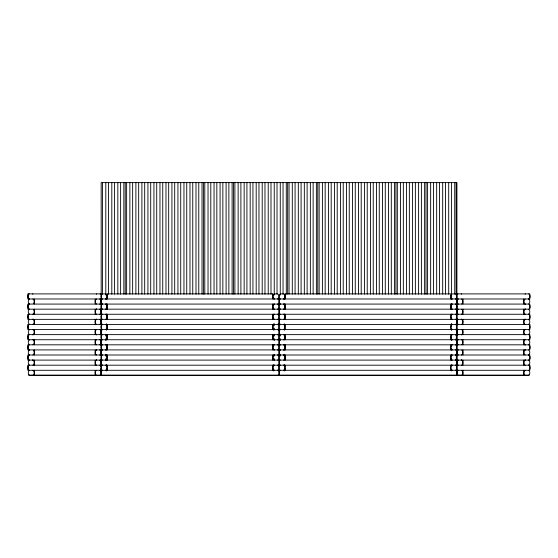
<?xml version="1.0" encoding="UTF-8"?>
<svg xmlns="http://www.w3.org/2000/svg" width="558" height="558" viewBox="0 0 558 558"><rect width="100%" height="100%" fill="white"/><g stroke="black" fill="none" stroke-linecap="round" stroke-linejoin="round"><path stroke-width="0.84" d="M456.918 307.123L456.918 306.119M101.193 293.892L27.9 293.892L27.9 298.983L101.193 298.983L101.235 304.075M272.778 296.94L272.778 298.983L272.834 293.892L107.017 293.892L107.017 295.447M456.535 293.892L529.835 293.892L529.835 298.983L280.374 298.983A3.027 3.027 0 0 1 280.374 293.892L283.617 293.892A3.027 3.027 0 0 1 283.617 298.983M33.494 304.075L279.028 304.075L279.028 298.983L102.442 298.983A3.027 3.027 0 0 1 102.4 293.892L105.685 293.892A3.027 3.027 0 0 1 105.685 298.983M461.745 304.075L528.454 304.075A3.027 3.027 0 0 0 528.454 298.983M33.494 309.167L279.028 309.167L279.028 314.259L102.442 314.266A3.027 3.027 0 0 0 102.4 319.357M279.174 309.167L461.55 309.167A3.027 3.027 0 0 1 461.55 314.259M461.745 309.167L528.454 309.167A3.027 3.027 0 0 1 528.454 314.259M33.494 349.915L279.028 349.915L279.028 355.007L102.442 355.007A3.027 3.027 0 0 0 102.4 360.098M461.745 349.915L528.454 349.915A3.027 3.027 0 0 1 528.454 355.007M28.249 375.129L529.451 375.129M96.576 375.381L99.812 375.381A3.027 3.027 0 0 0 99.812 370.289M456.918 375.381L456.918 182.619L101.165 182.619L101.193 375.381L456.96 375.381L456.96 370.289M458.306 375.381L461.55 375.381A3.027 3.027 0 0 0 461.55 370.289M529.835 304.075L529.835 309.167M529.835 349.915L529.835 344.823L279.174 344.823L279.133 339.724M523.822 298.983L523.822 304.075M523.822 309.167L523.822 314.259M523.822 319.357L523.822 324.449M523.822 329.541L523.822 334.633M523.822 339.731L523.822 344.823M523.822 349.915L523.822 355.007M523.822 360.098L523.822 365.19M523.822 370.289L523.822 375.381L462.938 375.381L462.938 370.289M462.938 298.983L462.938 304.075M462.938 309.167L462.938 314.259M462.938 319.357L462.938 324.449M462.938 329.541L462.938 334.633M462.938 339.731L462.938 344.823M462.938 349.915L462.938 355.007M462.938 360.098L462.938 365.19M456.96 298.983L456.96 304.075M456.96 309.167L456.96 314.259M456.96 319.357L456.96 324.449M456.96 329.541L456.96 334.633M456.96 339.724L456.96 344.823M456.96 349.915L456.96 355.007M456.96 360.098L456.96 365.19M456.535 365.197L456.535 366.752M456.535 368.733L456.535 370.289M456.116 182.619L456.116 295.043M456.116 334.263L456.116 336.007M456.116 338.622L456.116 340.366M456.116 354.309L456.116 356.053M456.116 358.668L456.116 360.412M454.728 182.619L454.728 294.178M451.485 182.619L451.485 295.043M451.485 296.786L451.485 299.402M451.485 303.761L451.485 308.993M451.485 314.217L451.485 315.961M451.485 317.704L451.485 319.448M451.485 323.807L451.485 326.423M451.485 328.167L451.485 329.904M451.485 334.263L451.485 336.007M451.485 337.75L451.485 340.366M451.485 344.725L451.485 346.462M451.485 348.206L451.485 349.95M451.485 354.309L451.485 356.925M451.485 358.668L451.485 360.412M450.711 298.983L450.766 293.892L284.95 293.892L284.95 295.935M450.766 304.075L450.711 309.167M450.766 314.259L450.711 319.357M450.766 324.449L450.711 329.541M450.766 334.633L450.711 339.731M450.766 344.823L450.711 349.915M450.766 355.007L450.711 360.098M450.766 365.19L450.711 370.289M448.709 182.619L448.709 294.178M445.465 182.619L445.465 294.178M442.689 182.619L442.689 294.178M439.446 182.619L439.446 294.178M436.67 182.619L436.67 294.178M433.426 182.619L433.426 294.178M430.65 182.619L430.65 294.178M427.407 182.619L427.407 294.178M426.019 182.619L426.019 294.178M424.631 182.619L424.631 294.178M421.388 182.619L421.388 294.178M418.612 182.619L418.612 294.178M415.368 182.619L415.368 294.178M412.592 182.619L412.592 294.178M409.349 182.619L409.349 294.178M406.573 182.619L406.573 294.178M403.336 182.619L403.336 294.178M400.553 182.619L400.553 294.178M397.317 182.619L397.317 294.178M395.922 182.619L395.922 294.178M394.534 182.619L394.534 294.178M391.298 182.619L391.298 294.178M388.514 182.619L388.514 294.178M385.278 182.619L385.278 294.178M382.495 182.619L382.495 294.178M379.259 182.619L379.259 294.178M376.483 182.619L376.483 294.178M373.239 182.619L373.239 294.178M370.463 182.619L370.463 294.178M367.22 182.619L367.22 294.178M364.444 182.619L364.444 294.178M361.2 182.619L361.2 294.178M358.508 182.619L358.508 294.178M355.265 182.619L355.265 294.178M352.489 182.619L352.489 294.178M349.245 182.619L349.245 294.178M346.469 182.619L346.469 294.178M343.226 182.619L343.226 294.178M340.45 182.619L340.45 294.178M337.206 182.619L337.206 294.178M334.43 182.619L334.43 294.178M331.187 182.619L331.187 294.178M328.411 182.619L328.411 294.178M325.168 182.619L325.168 294.178M322.391 182.619L322.391 294.178M319.148 182.619L319.148 294.178M317.76 182.619L317.76 294.178M316.372 182.619L316.372 294.178M313.136 182.619L313.136 294.178M310.353 182.619L310.353 294.178M307.116 182.619L307.116 294.178M304.333 182.619L304.333 294.178M301.097 182.619L301.097 294.178M298.314 182.619L298.314 294.178M295.077 182.619L295.077 294.178M292.294 182.619L292.294 294.178M289.058 182.619L289.058 294.178M287.67 182.619L287.67 294.178M286.282 182.619L286.282 294.178M285.005 293.892L285.005 298.983M285.005 304.075L285.005 309.167M285.005 314.259L285.005 319.357M285.005 324.449L285.005 329.541M285.005 334.633L285.005 339.724M285.005 344.823L285.005 349.915M285.005 355.007L285.005 360.098M285.005 365.19L285.005 370.289M284.95 296.94L284.95 298.983M284.95 304.075L284.95 306.119M284.95 307.123L284.95 309.167M284.95 314.259L284.95 316.309M284.95 317.314L284.95 319.357M284.95 324.449L284.95 326.005M284.95 327.985L284.95 329.541M284.95 334.633L284.95 336.683M284.95 337.681L284.95 339.731M284.95 344.823L284.95 346.867M284.95 347.871L284.95 349.915M284.95 355.007L284.95 357.05M284.95 358.055L284.95 360.098M284.95 365.19L284.95 366.752M284.95 368.726L284.95 370.289M283.039 182.619L283.039 294.178M280.262 182.619L280.262 295.043M280.262 334.263L280.262 336.007M280.262 338.622L280.262 340.366M280.262 354.309L280.262 356.053M279.133 298.983L279.174 304.075L461.55 304.075A3.027 3.027 0 0 0 461.55 298.983M279.133 309.167L279.174 314.259M279.174 324.449L279.174 319.357L529.835 319.357L529.835 314.259L280.374 314.259A3.027 3.027 0 0 0 280.374 319.357M279.174 329.541L279.174 334.633L529.835 334.633L529.835 339.731L280.374 339.731A3.027 3.027 0 0 1 280.374 334.633M279.133 355.007L279.174 349.915L461.55 349.915A3.027 3.027 0 0 1 461.55 355.007M279.174 365.19L279.174 360.098L529.835 360.098L529.835 355.007L280.374 355.007A3.027 3.027 0 0 0 280.374 360.098M279.174 370.289L279.174 375.381M279.028 375.381L278.986 370.289L102.442 370.289A3.027 3.027 0 0 1 102.4 365.197M277.019 182.619L277.019 294.178M274.243 182.619L274.243 295.043M274.243 323.807L274.243 325.551M274.243 328.167L274.243 329.904M274.243 334.263L274.243 336.007M274.243 338.622L274.243 340.366M274.243 354.309L274.243 356.053M274.243 358.668L274.243 360.412M272.778 293.892L272.778 295.935M272.778 306.119L272.778 304.075L272.834 309.167L272.778 307.123M272.778 316.309L272.778 314.266L272.834 319.357L272.778 317.314M272.778 326.005L272.778 324.449L272.834 329.541L272.778 327.985M272.778 336.683L272.778 334.64L272.834 339.731L272.778 337.688M272.778 346.867L272.778 344.823L272.834 349.915L272.778 347.871M272.778 357.05L272.778 355.007L272.834 360.098L272.778 358.055M272.778 366.752L272.778 365.197L272.834 370.289L272.778 368.733M271 182.619L271 294.178M268.224 182.619L268.224 294.178M264.98 182.619L264.98 294.178M262.204 182.619L262.204 294.178M258.961 182.619L258.961 294.178M256.185 182.619L256.185 294.178M252.941 182.619L252.941 294.178M250.165 182.619L250.165 294.178M246.922 182.619L246.922 294.178M244.146 182.619L244.146 294.178M240.903 182.619L240.903 294.178M238.126 182.619L238.126 294.178M234.883 182.619L234.883 294.178M233.495 182.619L233.495 294.178M232.107 182.619L232.107 294.178M228.871 182.619L228.871 294.178M226.088 182.619L226.088 294.178M222.851 182.619L222.851 294.178M220.068 182.619L220.068 294.178M216.832 182.619L216.832 294.178M214.049 182.619L214.049 294.178M210.812 182.619L210.812 294.178M208.029 182.619L208.029 294.178M204.793 182.619L204.793 294.178M203.405 182.619L203.405 294.178M202.017 182.619L202.017 294.178M198.774 182.619L198.774 294.178M195.998 182.619L195.998 294.178M192.754 182.619L192.754 294.178M189.978 182.619L189.978 294.178M186.735 182.619L186.735 294.178M183.959 182.619L183.959 294.178M180.715 182.619L180.715 294.178M177.939 182.619L177.939 294.178M174.696 182.619L174.696 294.178M171.92 182.619L171.92 294.178M168.676 182.619L168.676 294.178M165.984 182.619L165.984 294.178M162.741 182.619L162.741 294.178M159.965 182.619L159.965 294.178M156.721 182.619L156.721 294.178M153.945 182.619L153.945 294.178M150.702 182.619L150.702 294.178M147.926 182.619L147.926 294.178M144.689 182.619L144.689 294.178M141.906 182.619L141.906 294.178M138.67 182.619L138.67 294.178M135.887 182.619L135.887 294.178M132.651 182.619L132.651 294.178M129.868 182.619L129.868 294.178M126.631 182.619L126.631 294.178M125.243 182.619L125.243 294.178M123.848 182.619L123.848 294.178M120.612 182.619L120.612 294.178M117.836 182.619L117.836 294.178M114.592 182.619L114.592 294.178M111.816 182.619L111.816 294.178M108.573 182.619L108.573 294.178M107.073 293.892L107.073 298.983M107.073 304.075L107.073 309.167M107.073 314.259L107.073 319.357M107.073 324.449L107.073 329.541M107.073 334.633L107.073 339.731M107.073 344.823L107.073 349.915M107.073 355.007L107.073 360.098M107.073 365.19L107.073 370.289M107.017 296.94L107.017 298.983M107.017 304.075L107.017 306.119M107.017 307.123L107.017 309.167M107.017 314.266L107.017 316.309M107.017 317.802L107.017 319.357M107.017 324.449L107.017 326.005M107.017 327.985L107.017 329.541M107.017 334.64L107.017 336.195M107.017 337.688L107.017 339.731M107.017 344.823L107.017 346.867M107.017 347.871L107.017 349.915M107.017 355.007L107.017 357.05M107.017 358.543L107.017 360.098M107.017 365.197L107.017 366.752M107.017 368.733L107.017 370.289M105.797 182.619L105.797 295.043M105.797 334.263L105.797 336.007M105.797 338.622L105.797 340.366M105.797 354.309L105.797 356.053M105.797 358.668L105.797 360.412M102.553 182.619L102.553 294.178M101.235 309.167L101.235 314.259L27.9 314.266L27.9 319.357L279.028 319.357L278.986 324.449L27.9 324.449L27.9 329.541L101.193 329.541L101.235 334.633M101.235 319.357L101.235 324.449M101.235 344.823L101.235 339.731L27.9 339.731L27.9 334.64L279.028 334.633L278.986 329.541L102.442 329.541A3.027 3.027 0 0 1 102.4 324.449M101.235 349.915L101.235 355.007L27.9 355.007L27.9 360.105L279.028 360.098L279.028 365.19L27.9 365.197L27.9 370.289L101.193 370.289L101.235 375.381M101.235 360.098L101.235 365.19M100.81 365.197L100.81 366.752M100.81 368.733L100.81 370.289M95.181 298.983L95.181 304.075M95.181 309.167L95.181 314.266M95.181 319.357L95.181 324.449M95.181 329.541L95.181 334.633M95.181 339.731L95.181 344.823M95.181 349.915L95.181 355.007M95.181 360.098L95.181 365.197M95.181 370.289L95.181 375.381L34.303 375.381L34.303 370.289M34.303 298.983L34.303 304.075M34.303 309.167L34.303 314.266M34.303 319.357L34.303 324.449M34.303 329.541L34.303 334.633M34.303 339.731L34.303 344.823M34.303 349.915L34.303 355.007M34.303 360.098L34.303 365.197M28.284 293.892L28.284 298.983M28.284 304.075L28.284 309.167M28.284 314.266L28.284 319.357M28.284 324.449L28.284 329.541M28.284 334.64L28.284 339.731M28.284 344.823L28.284 349.915M28.284 355.007L28.284 360.098M28.284 365.197L28.284 370.289M29.288 309.167A3.027 3.027 0 0 1 29.288 304.075M100.475 308.867A3.027 3.027 0 0 1 100.077 309.174M96.792 309.174A3.027 3.027 0 0 1 96.394 308.867M100.077 304.075A3.027 3.027 0 0 1 100.475 304.382M32.915 314.266A3.027 3.027 0 0 0 32.915 309.167L27.9 309.174L27.9 304.075L32.915 304.075A3.027 3.027 0 0 0 32.915 298.983M29.637 314.266A3.027 3.027 0 0 1 29.637 309.167M99.812 309.167A3.027 3.027 0 0 1 99.812 314.266M96.534 314.266A3.027 3.027 0 0 1 96.534 309.167M29.288 298.983A3.027 3.027 0 0 1 29.288 293.892M32.531 293.892A3.027 3.027 0 0 1 32.929 294.199M100.475 298.676A3.027 3.027 0 0 1 100.077 298.983M96.394 294.199A3.027 3.027 0 0 1 96.792 293.892M100.077 293.892A3.027 3.027 0 0 1 100.475 294.199M29.637 304.075A3.027 3.027 0 0 1 29.637 298.983M99.812 298.983A3.027 3.027 0 0 1 99.812 304.075M96.534 304.075A3.027 3.027 0 0 1 96.534 298.983M28.89 329.234A3.027 3.027 0 0 1 28.89 324.756M32.915 329.541A3.027 3.027 0 0 1 32.915 334.633M29.637 334.633A3.027 3.027 0 0 1 29.637 329.541M99.812 329.541A3.027 3.027 0 0 1 99.812 334.633M96.534 334.633A3.027 3.027 0 0 1 96.534 329.541M29.288 319.357A3.027 3.027 0 0 1 29.288 314.266M32.929 319.05A3.027 3.027 0 0 1 32.531 319.357M100.475 319.05A3.027 3.027 0 0 1 100.077 319.357M96.792 319.357A3.027 3.027 0 0 1 96.394 319.05M100.077 314.266A3.027 3.027 0 0 1 100.475 314.572M32.915 319.357A3.027 3.027 0 0 1 32.915 324.449M29.637 324.449A3.027 3.027 0 0 1 29.637 319.357M99.812 319.357A3.027 3.027 0 0 1 99.812 324.449M96.534 324.449A3.027 3.027 0 0 1 96.534 319.357M106.222 313.952A3.027 3.027 0 0 1 105.825 314.259M102.546 314.259A3.027 3.027 0 0 1 102.149 313.952M101.2 312.215A3.027 3.027 0 0 1 101.2 311.211M102.149 309.474A3.027 3.027 0 0 1 102.546 309.167M105.825 309.167A3.027 3.027 0 0 1 106.222 309.474M105.685 304.075A3.027 3.027 0 0 1 105.685 309.167M102.4 309.167A3.027 3.027 0 0 1 102.4 304.075M278.037 313.952A3.027 3.027 0 0 1 277.64 314.259A3.027 3.027 0 0 1 277.64 319.357M278.037 309.474A3.027 3.027 0 0 0 277.64 309.167A3.027 3.027 0 0 0 277.64 304.075A3.027 3.027 0 0 0 278.037 303.768M273.999 313.952A3.027 3.027 0 0 0 274.397 314.259A3.027 3.027 0 0 0 274.397 319.357M273.999 309.474A3.027 3.027 0 0 1 274.397 309.167A3.027 3.027 0 0 1 274.397 304.075A3.027 3.027 0 0 1 273.999 303.768M106.222 303.768A3.027 3.027 0 0 1 105.825 304.075M102.546 304.075A3.027 3.027 0 0 1 102.149 303.768M101.2 302.031A3.027 3.027 0 0 1 101.2 301.027M102.149 299.29A3.027 3.027 0 0 1 102.546 298.983M105.825 298.983A3.027 3.027 0 0 1 106.222 299.29M278.037 299.29A3.027 3.027 0 0 0 277.64 298.983A3.027 3.027 0 0 0 277.64 293.892L274.397 293.892A3.027 3.027 0 0 0 274.397 298.983A3.027 3.027 0 0 0 273.999 299.29M101.235 332.589A3.027 3.027 0 0 1 101.235 331.585M101.842 330.217A3.027 3.027 0 0 1 102.588 329.541M105.867 329.541A3.027 3.027 0 0 1 106.606 330.217M105.685 324.449A3.027 3.027 0 0 1 105.685 329.541M278.379 330.217A3.027 3.027 0 0 0 277.64 329.541A3.027 3.027 0 0 0 277.64 324.449A3.027 3.027 0 0 0 278.379 323.773M273.657 330.217A3.027 3.027 0 0 1 274.397 329.541A3.027 3.027 0 0 1 274.397 324.449A3.027 3.027 0 0 1 273.657 323.773M106.571 323.773A3.027 3.027 0 0 1 105.825 324.449M102.546 324.449A3.027 3.027 0 0 1 101.807 323.773M101.2 322.405A3.027 3.027 0 0 1 101.2 321.401M105.685 314.266A3.027 3.027 0 0 1 105.685 319.357M284.161 313.952A3.027 3.027 0 0 1 283.757 314.259M283.757 309.167A3.027 3.027 0 0 1 284.161 309.474M280.521 314.259A3.027 3.027 0 0 1 280.116 313.952M280.116 309.474A3.027 3.027 0 0 1 280.521 309.167M283.617 304.075A3.027 3.027 0 0 1 283.617 309.167M280.374 309.167A3.027 3.027 0 0 1 280.374 304.075M456.793 310.722A3.027 3.027 0 0 1 456.793 312.703M455.97 313.952A3.027 3.027 0 0 1 455.572 314.259A3.027 3.027 0 0 1 455.572 319.357M451.896 313.952A3.027 3.027 0 0 0 452.294 314.259A3.027 3.027 0 0 0 452.294 319.357M451.896 309.474A3.027 3.027 0 0 1 452.294 309.167A3.027 3.027 0 0 1 452.294 304.075A3.027 3.027 0 0 1 451.896 303.768M455.97 309.474A3.027 3.027 0 0 0 455.572 309.167A3.027 3.027 0 0 0 455.572 304.075A3.027 3.027 0 0 0 455.97 303.768M284.161 303.768A3.027 3.027 0 0 1 283.757 304.075M283.757 298.983A3.027 3.027 0 0 1 284.161 299.29M280.521 304.075A3.027 3.027 0 0 1 280.116 303.768M280.116 299.29A3.027 3.027 0 0 1 280.521 298.983M456.793 300.539A3.027 3.027 0 0 1 456.793 302.52M451.896 299.29A3.027 3.027 0 0 1 452.294 298.983A3.027 3.027 0 0 1 452.294 293.892L455.572 293.892A3.027 3.027 0 0 1 455.572 298.983A3.027 3.027 0 0 1 455.97 299.29M283.757 329.541A3.027 3.027 0 0 1 284.503 330.217M279.774 330.217A3.027 3.027 0 0 1 280.521 329.541M283.617 324.449A3.027 3.027 0 0 1 283.617 329.541M456.793 331.096A3.027 3.027 0 0 1 456.793 333.077M451.548 330.217A3.027 3.027 0 0 1 452.294 329.541A3.027 3.027 0 0 1 452.294 324.449A3.027 3.027 0 0 1 451.548 323.773M456.311 330.217A3.027 3.027 0 0 0 455.572 329.541A3.027 3.027 0 0 0 455.572 324.449A3.027 3.027 0 0 0 456.311 323.773M284.503 323.773A3.027 3.027 0 0 1 283.757 324.449M280.521 324.449A3.027 3.027 0 0 1 279.774 323.773M283.617 314.259A3.027 3.027 0 0 1 283.617 319.357M456.793 320.913A3.027 3.027 0 0 1 456.793 322.887M457.923 309.167A3.027 3.027 0 0 1 457.525 308.86M457.183 308.49A3.027 3.027 0 0 1 456.702 307.611M456.702 305.631A3.027 3.027 0 0 1 457.183 304.752M457.525 304.382A3.027 3.027 0 0 1 457.923 304.075M529.73 305.17A3.027 3.027 0 0 1 529.73 308.072M529.11 308.86A3.027 3.027 0 0 1 528.712 309.167M528.712 304.075A3.027 3.027 0 0 1 529.11 304.382M525.469 309.167A3.027 3.027 0 0 1 525.071 308.86M525.071 304.382A3.027 3.027 0 0 1 525.469 304.075M458.271 314.259A3.027 3.027 0 0 1 458.271 309.167M525.211 314.259A3.027 3.027 0 0 1 525.211 309.167M457.923 298.983A3.027 3.027 0 0 1 457.525 298.676M457.183 298.307A3.027 3.027 0 0 1 456.577 296.94M456.702 295.447A3.027 3.027 0 0 1 457.183 294.568M457.525 294.199A3.027 3.027 0 0 1 457.923 293.892M461.208 293.892A3.027 3.027 0 0 1 461.605 294.199M529.73 294.987A3.027 3.027 0 0 1 529.73 297.888M529.11 298.676A3.027 3.027 0 0 1 528.712 298.983M528.712 293.892A3.027 3.027 0 0 1 529.11 294.199M525.071 294.199A3.027 3.027 0 0 1 525.469 293.892M458.271 304.075A3.027 3.027 0 0 1 458.271 298.983M525.211 304.075A3.027 3.027 0 0 1 525.211 298.983M457.183 328.864A3.027 3.027 0 0 1 456.702 327.985M456.702 326.005A3.027 3.027 0 0 1 457.183 325.126M529.73 325.544A3.027 3.027 0 0 1 529.73 328.446M461.55 329.541A3.027 3.027 0 0 1 461.55 334.633M458.271 334.633A3.027 3.027 0 0 1 458.271 329.541M525.211 334.633A3.027 3.027 0 0 1 525.211 329.541M528.454 329.541A3.027 3.027 0 0 1 528.454 334.633M461.564 319.05A3.027 3.027 0 0 1 461.166 319.357M457.888 319.357A3.027 3.027 0 0 1 457.49 319.05M457.142 318.681A3.027 3.027 0 0 1 456.667 317.795M456.542 316.309A3.027 3.027 0 0 1 457.142 314.935M457.49 314.566A3.027 3.027 0 0 1 457.888 314.259M529.73 315.361A3.027 3.027 0 0 1 529.73 318.262M529.11 319.05A3.027 3.027 0 0 1 528.712 319.357M528.712 314.266A3.027 3.027 0 0 1 529.11 314.572M525.469 319.357A3.027 3.027 0 0 1 525.071 319.05M461.55 319.357A3.027 3.027 0 0 1 461.55 324.449M458.271 324.449A3.027 3.027 0 0 1 458.271 319.357M525.211 324.449A3.027 3.027 0 0 1 525.211 319.357M528.454 319.357A3.027 3.027 0 0 1 528.454 324.449M457.923 349.915A3.027 3.027 0 0 1 457.525 349.608M457.183 349.238A3.027 3.027 0 0 1 456.702 348.359M456.702 346.379A3.027 3.027 0 0 1 457.183 345.5M457.525 345.13A3.027 3.027 0 0 1 457.923 344.823M529.73 345.918A3.027 3.027 0 0 1 529.73 348.82M529.11 349.608A3.027 3.027 0 0 1 528.712 349.915M528.712 344.823A3.027 3.027 0 0 1 529.11 345.13M525.469 349.915A3.027 3.027 0 0 1 525.071 349.608M525.071 345.13A3.027 3.027 0 0 1 525.469 344.823M458.271 355.007A3.027 3.027 0 0 1 458.271 349.915M525.211 355.007A3.027 3.027 0 0 1 525.211 349.915M457.923 339.731A3.027 3.027 0 0 1 457.525 339.424M457.183 339.055A3.027 3.027 0 0 1 456.577 337.681M456.702 336.195A3.027 3.027 0 0 1 457.183 335.309M457.525 334.94A3.027 3.027 0 0 1 457.923 334.633M461.208 334.633A3.027 3.027 0 0 1 461.605 334.94M529.73 335.735A3.027 3.027 0 0 1 529.73 338.636M529.11 339.424A3.027 3.027 0 0 1 528.712 339.731M528.712 334.64A3.027 3.027 0 0 1 529.11 334.946M525.071 334.946A3.027 3.027 0 0 1 525.469 334.64M461.55 339.731A3.027 3.027 0 0 1 461.55 344.823M458.271 344.823A3.027 3.027 0 0 1 458.271 339.731M455.572 334.633A3.027 3.027 0 0 1 455.572 339.724A3.027 3.027 0 0 1 455.97 340.031M452.294 334.633A3.027 3.027 0 0 0 452.294 339.724A3.027 3.027 0 0 0 451.896 340.031M525.211 344.823A3.027 3.027 0 0 1 525.211 339.731M528.454 339.731A3.027 3.027 0 0 1 528.454 344.823M457.183 369.612A3.027 3.027 0 0 1 456.702 368.726M456.702 366.752A3.027 3.027 0 0 1 457.183 365.867M529.73 366.292A3.027 3.027 0 0 1 529.73 369.194M458.271 375.381A3.027 3.027 0 0 1 458.271 370.289M525.211 370.289A3.027 3.027 0 0 0 525.211 375.381L528.454 375.381A3.027 3.027 0 0 0 528.454 370.289M461.564 359.791A3.027 3.027 0 0 1 461.166 360.098M457.888 360.098A3.027 3.027 0 0 1 457.49 359.791M457.142 359.422A3.027 3.027 0 0 1 456.667 358.543M456.542 357.05A3.027 3.027 0 0 1 457.142 355.683M457.49 355.313A3.027 3.027 0 0 1 457.888 355.007M529.73 356.102A3.027 3.027 0 0 1 529.73 359.003M529.11 359.791A3.027 3.027 0 0 1 528.712 360.098M528.712 355.007A3.027 3.027 0 0 1 529.11 355.313M525.469 360.098A3.027 3.027 0 0 1 525.071 359.791M461.55 360.098A3.027 3.027 0 0 1 461.55 365.19M458.271 365.19A3.027 3.027 0 0 1 458.271 360.098M455.572 360.098A3.027 3.027 0 0 0 455.572 355.007A3.027 3.027 0 0 0 455.97 354.7M452.294 360.098A3.027 3.027 0 0 1 452.294 355.007A3.027 3.027 0 0 1 451.896 354.7M525.211 365.19A3.027 3.027 0 0 1 525.211 360.098M528.454 360.098A3.027 3.027 0 0 1 528.454 365.19M29.288 349.915A3.027 3.027 0 0 1 29.288 344.823M100.475 349.608A3.027 3.027 0 0 1 100.077 349.915M96.792 349.915A3.027 3.027 0 0 1 96.394 349.608M100.077 344.823A3.027 3.027 0 0 1 100.475 345.13M32.915 355.007A3.027 3.027 0 0 0 32.915 349.915L27.9 349.915L27.9 344.823L279.028 344.823L279.028 339.731L102.442 339.731A3.027 3.027 0 0 1 102.4 334.64M29.637 355.007A3.027 3.027 0 0 1 29.637 349.915M99.812 349.915A3.027 3.027 0 0 1 99.812 355.007M96.534 355.007A3.027 3.027 0 0 1 96.534 349.915M29.288 339.731A3.027 3.027 0 0 1 29.288 334.64M32.531 334.64A3.027 3.027 0 0 1 32.929 334.946M100.475 339.424A3.027 3.027 0 0 1 100.077 339.731M96.394 334.946A3.027 3.027 0 0 1 96.792 334.64M100.077 334.64A3.027 3.027 0 0 1 100.475 334.946M32.915 339.731A3.027 3.027 0 0 1 32.915 344.823M29.637 344.823A3.027 3.027 0 0 1 29.637 339.731M99.812 339.731A3.027 3.027 0 0 1 99.812 344.823M96.534 344.823A3.027 3.027 0 0 1 96.534 339.731M28.89 369.982A3.027 3.027 0 0 1 28.89 365.504M101.298 368.733A3.027 3.027 0 0 1 100.817 369.612M100.817 365.874A3.027 3.027 0 0 1 101.298 366.752M32.915 370.289A3.027 3.027 0 0 1 32.915 375.381L29.672 375.381A3.027 3.027 0 0 1 29.637 370.289M96.534 375.381A3.027 3.027 0 0 1 96.534 370.289M29.288 360.098A3.027 3.027 0 0 1 29.288 355.007M32.929 359.791A3.027 3.027 0 0 1 32.531 360.098M100.475 359.798A3.027 3.027 0 0 1 100.077 360.105M96.792 360.105A3.027 3.027 0 0 1 96.394 359.798M100.077 355.007A3.027 3.027 0 0 1 100.475 355.313M32.915 360.098A3.027 3.027 0 0 1 32.915 365.197M29.637 365.197A3.027 3.027 0 0 1 29.637 360.098M99.812 360.098A3.027 3.027 0 0 1 99.812 365.197M96.534 365.197A3.027 3.027 0 0 1 96.534 360.098M284.161 354.7A3.027 3.027 0 0 1 283.757 355.007M283.757 349.915A3.027 3.027 0 0 1 284.161 350.222M280.521 355.007A3.027 3.027 0 0 1 280.116 354.7M280.116 350.222A3.027 3.027 0 0 1 280.521 349.915M283.617 344.823A3.027 3.027 0 0 1 283.617 349.915M280.374 349.915A3.027 3.027 0 0 1 280.374 344.823M456.793 351.47A3.027 3.027 0 0 1 456.793 353.451M451.896 350.222A3.027 3.027 0 0 1 452.294 349.915A3.027 3.027 0 0 1 452.294 344.823A3.027 3.027 0 0 1 451.896 344.516M455.97 350.222A3.027 3.027 0 0 0 455.572 349.915A3.027 3.027 0 0 0 455.572 344.823A3.027 3.027 0 0 0 455.97 344.516M284.161 344.516A3.027 3.027 0 0 1 283.757 344.823M283.757 339.724A3.027 3.027 0 0 1 284.161 340.031M280.521 344.823A3.027 3.027 0 0 1 280.116 344.516M280.116 340.031A3.027 3.027 0 0 1 280.521 339.724M283.617 334.633A3.027 3.027 0 0 1 283.617 339.731M456.793 341.287A3.027 3.027 0 0 1 456.793 343.261M283.757 370.289A3.027 3.027 0 0 1 284.503 370.958M279.774 370.958A3.027 3.027 0 0 1 280.521 370.289M283.617 365.19A3.027 3.027 0 0 1 283.617 370.289M456.793 371.844A3.027 3.027 0 0 1 456.793 373.818M451.548 370.958A3.027 3.027 0 0 1 452.294 370.289A3.027 3.027 0 0 1 452.294 365.19A3.027 3.027 0 0 1 451.548 364.514M456.311 370.958A3.027 3.027 0 0 0 455.572 370.289A3.027 3.027 0 0 0 455.572 365.19A3.027 3.027 0 0 0 456.311 364.514M284.503 364.514A3.027 3.027 0 0 1 283.757 365.19M280.521 365.19A3.027 3.027 0 0 1 279.774 364.514M283.617 355.007A3.027 3.027 0 0 1 283.617 360.098M456.793 361.654A3.027 3.027 0 0 1 456.793 363.635M106.222 354.7A3.027 3.027 0 0 1 105.825 355.007M102.546 355.007A3.027 3.027 0 0 1 102.149 354.7M101.2 352.963A3.027 3.027 0 0 1 101.2 351.959M102.149 350.222A3.027 3.027 0 0 1 102.546 349.915M105.825 349.915A3.027 3.027 0 0 1 106.222 350.222M105.685 344.823A3.027 3.027 0 0 1 105.685 349.915M102.4 349.915A3.027 3.027 0 0 1 102.4 344.823M278.037 354.7A3.027 3.027 0 0 1 277.64 355.007A3.027 3.027 0 0 1 277.64 360.098M278.037 350.222A3.027 3.027 0 0 0 277.64 349.915A3.027 3.027 0 0 0 277.64 344.823A3.027 3.027 0 0 0 278.037 344.516M273.999 354.7A3.027 3.027 0 0 0 274.397 355.007A3.027 3.027 0 0 0 274.397 360.098M273.999 350.222A3.027 3.027 0 0 1 274.397 349.915A3.027 3.027 0 0 1 274.397 344.823A3.027 3.027 0 0 1 273.999 344.516M106.222 344.516A3.027 3.027 0 0 1 105.825 344.823M102.546 344.823A3.027 3.027 0 0 1 102.149 344.516M101.2 342.779A3.027 3.027 0 0 1 101.2 341.775M102.149 340.038A3.027 3.027 0 0 1 102.546 339.731M105.825 339.731A3.027 3.027 0 0 1 106.222 340.038M105.685 334.64A3.027 3.027 0 0 1 105.685 339.731M278.037 340.038A3.027 3.027 0 0 0 277.64 339.731A3.027 3.027 0 0 0 277.64 334.633M273.999 340.038A3.027 3.027 0 0 1 274.397 339.731A3.027 3.027 0 0 1 274.397 334.633M101.235 373.337A3.027 3.027 0 0 1 101.235 372.332M101.842 370.965A3.027 3.027 0 0 1 102.588 370.289M105.867 370.289A3.027 3.027 0 0 1 106.606 370.965M105.685 365.197A3.027 3.027 0 0 1 105.685 370.289M278.379 370.965A3.027 3.027 0 0 0 277.64 370.289A3.027 3.027 0 0 0 277.64 365.19A3.027 3.027 0 0 0 278.379 364.52M273.657 370.965A3.027 3.027 0 0 1 274.397 370.289A3.027 3.027 0 0 1 274.397 365.19A3.027 3.027 0 0 1 273.657 364.52M106.571 364.52A3.027 3.027 0 0 1 105.825 365.19M102.546 365.19A3.027 3.027 0 0 1 101.807 364.52M101.2 363.146A3.027 3.027 0 0 1 101.2 362.142M105.685 355.007A3.027 3.027 0 0 1 105.685 360.098M529.835 324.449L280.374 324.449A3.027 3.027 0 0 0 280.374 329.541L529.835 329.541L529.835 324.449M529.835 365.19L280.374 365.19A3.027 3.027 0 0 0 280.374 370.289L529.835 370.289L529.835 365.19"/></g></svg>
